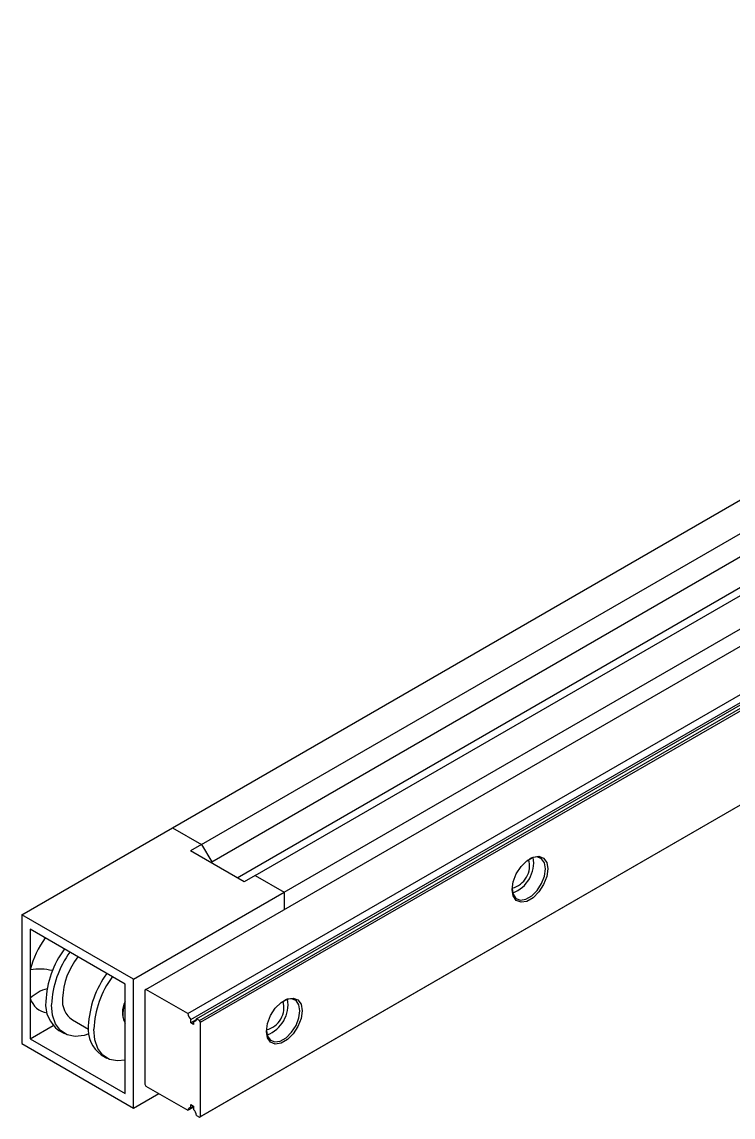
# Model space of a CAD drawing. Header units: millimetres. Extents: x 71 to 341, y 55 to 259.
# Drawn here: x 71.3 to 161.4, y 54.9 to 193.7 of the extents above; entities that cross this region are included whole.
import ezdxf

# ---------------------------------------------------------------- set-up
doc = ezdxf.new("R2010")
doc.units = ezdxf.units.MM

msp = doc.modelspace()

# ---------------------------------------------------------------- linework, layer by layer
at = {"color": 7, "linetype": 'Continuous', "lineweight": 25}
for p, q in [((90.4, 91.6), (267.18, 193.65)), ((94.08, 89.48), (270.86, 191.53)), ((95.35, 87.28), (272.13, 189.33)), ((100.87, 85.56), (277.65, 187.61)), ((98.57, 85.25), (272.45, 185.63)), ((104.55, 83.44), (281.32, 185.49)), ((87.01, 71.11), (263.79, 173.16)), ((92.32, 68.05), (269.09, 170.1)), ((92.7, 67.29), (269.48, 169.34)), ((93.44, 67.4), (270.22, 169.45)), ((93.8, 67.19), (270.57, 169.24)), ((93.94, 66.95), (270.72, 169)), ((93.8, 54.94), (270.57, 156.99)), ((93.94, 55.03), (270.72, 157.08)), ((71.31, 80.58), (90.4, 91.6)), ((90.4, 91.6), (94.08, 89.48)), ((94.08, 89.48), (92.67, 88.66)), ((94.08, 89.48), (95.35, 87.28)), ((99.46, 84.74), (92.67, 88.66)), ((95.35, 87.28), (95.21, 87.19)), ((100.87, 85.56), (99.46, 84.74)), ((100.87, 85.56), (104.55, 83.44)), ((85.45, 72.42), (104.55, 83.44)), ((104.55, 83.44), (104.55, 81.23)), ((85.45, 72.42), (71.31, 80.58)), ((71.31, 80.58), (71.31, 64.25)), ((84.39, 71.8), (72.37, 78.74)), ((72.37, 78.74), (72.37, 73.61)), ((72.37, 73.61), (72.37, 70)), ((85.45, 56.09), (85.45, 72.42)), ((84.39, 66.75), (84.39, 71.8)), ((87.01, 71.11), (86.87, 71.03)), ((86.87, 71.03), (86.87, 59.11)), ((92.32, 68.05), (87.01, 71.11)), ((72.37, 70), (72.37, 64.86)), ((77.71, 67.25), (79.73, 66.09)), ((84.39, 62.98), (84.39, 66.75)), ((92.7, 66.88), (92.7, 67.29)), ((92.7, 66.88), (93.06, 67.08)), ((93.06, 66.67), (92.7, 66.88)), ((93.06, 67.08), (93.42, 67.29)), ((93.06, 67.08), (93.06, 66.67)), ((93.8, 67.19), (93.44, 67.4)), ((93.94, 66.95), (93.8, 67.19)), ((93.94, 55.03), (93.94, 66.95)), ((72.37, 64.86), (75.27, 66.54)), ((76, 65.93), (76.71, 65.52)), ((71.31, 64.25), (85.45, 56.09)), ((72.37, 64.86), (84.39, 57.92)), ((81.37, 62.83), (82.08, 62.42)), ((84.39, 57.92), (84.39, 62.98)), ((86.87, 59.11), (87.01, 58.86)), ((87.01, 58.86), (92.32, 55.8)), ((85.45, 56.09), (88.64, 57.92)), ((92.32, 55.8), (93.06, 56.22)), ((92.7, 56.52), (93.06, 56.32)), ((92.7, 56.12), (92.7, 56.52)), ((92.7, 56.12), (93.06, 56.32)), ((93.06, 56.32), (93.06, 55.91)), ((93.44, 55.15), (93.8, 54.94)), ((93.8, 54.94), (93.94, 55.03))]:
    msp.add_line(p, q, dxfattribs=at)
at = {"color": 8, "linetype": 'Continuous', "lineweight": 25}
for p, q in [((84.24, 68.86), (84.39, 69.35)), ((84.39, 68.77), (84.24, 68.86)), ((84.39, 66.91), (84.24, 67.22)), ((84.24, 67.22), (84.39, 67.12))]:
    msp.add_line(p, q, dxfattribs=at)
at = {"color": 7, "linetype": 'Continuous', "lineweight": 25, "flags": 128}
for points in [[(137.92, 86.38), (137.79, 85.4), (137.39, 84.39), (136.79, 83.46), (136.05, 82.72), (135.27, 82.27), (134.53, 82.15), (133.93, 82.39), (133.53, 82.95), (133.4, 83.76), (133.53, 84.74), (133.93, 85.75), (134.53, 86.68), (135.27, 87.42), (136.05, 87.87), (136.79, 87.99), (137.39, 87.75), (137.79, 87.19), (137.92, 86.38)], [(137.64, 86.38), (137.51, 87.14), (137.14, 87.66), (136.58, 87.89), (135.89, 87.78), (135.59, 87.64)], [(133.4, 83.85), (133.52, 83.16), (133.89, 82.64), (134.46, 82.42), (135.15, 82.53), (135.89, 82.95), (136.58, 83.64), (137.14, 84.52), (137.51, 85.46), (137.64, 86.38)], [(106.81, 68.42), (106.67, 67.44), (106.28, 66.43), (105.68, 65.5), (104.94, 64.76), (104.15, 64.31), (103.41, 64.19), (102.81, 64.43), (102.42, 64.99), (102.28, 65.8), (102.42, 66.78), (102.81, 67.79), (103.41, 68.72), (104.15, 69.46), (104.94, 69.91), (105.68, 70.02), (106.28, 69.79), (106.67, 69.23), (106.81, 68.42)], [(106.53, 68.42), (106.4, 69.18), (106.03, 69.7), (105.47, 69.92), (104.77, 69.82), (104.47, 69.68)], [(79.79, 65.48), (79.19, 65.28), (78.06, 65.15), (77.04, 65.36), (76.2, 65.9), (75.57, 66.74), (75.18, 67.86), (75.05, 69.18)], [(102.28, 65.89), (102.41, 65.2), (102.78, 64.68), (103.34, 64.46), (104.04, 64.57), (104.77, 64.99), (105.47, 65.68), (106.03, 66.55), (106.4, 67.5), (106.53, 68.42)], [(84.39, 62.14), (83.43, 62.05), (82.42, 62.25), (81.58, 62.79), (80.95, 63.64), (80.55, 64.75), (80.42, 66.08)]]:
    msp.add_lwpolyline(points, dxfattribs=at)
at = {"color": 7, "linetype": 'Continuous', "lineweight": 25}
for centre, radius, start, end in [((132.71, 86.77), 2.9, 283.7822, 16.2232), ((132.03, 87.17), 4.1, 290.5769, 9.4285), ((86.55, 69.02), 12.22, 143.765, 177.3387), ((87.26, 68.62), 12.22, 143.765, 177.3387), ((85.59, 69.59), 9.14, 141.7372, 177.4528), ((91.93, 65.92), 12.22, 143.765, 177.3387), ((92.63, 65.51), 12.22, 143.765, 177.3387), ((78.28, 69.17), 3.96, 173.8147, 234.8731), ((79.33, 69.64), 2.89, 172.8913, 235.7966), ((86.91, 68.21), 2.86, 151.7097, 208.2903), ((101.6, 68.81), 2.9, 283.7822, 16.2232), ((100.92, 69.2), 4.1, 290.5769, 9.4285), ((93.6, 68.22), 1.29, 187.5283, 226.0906), ((93.12, 67.39), 0.318, 257.9425, 1.0536), ((83.65, 66.06), 3.96, 173.8147, 234.8731), ((92.64, 55.8), 0.318, 77.9425, 181.0536), ((92.16, 54.98), 1.29, 7.5283, 46.0906)]:
    msp.add_arc(centre, radius, start, end, dxfattribs=at)
at = {"color": 8, "linetype": 'Continuous', "lineweight": 25}
for centre, radius, start, end in [((83.74, 70.7), 11.74, 143.7347, 165.6425), ((73.44, 66.05), 7.64, 76.8964, 98.0539), ((75.94, 66.19), 5.22, 106.0281, 133.0847), ((74.85, 70.68), 2.57, 195.3169, 262.2111)]:
    msp.add_arc(centre, radius, start, end, dxfattribs=at)
at = {"color": 7, "linetype": 'Continuous', "lineweight": 25}
msp.add_open_spline([(84.24, 67.22), (84.22, 67.29), (84.13, 67.58), (84.11, 68.12), (84.2, 68.64), (84.24, 68.86)], degree=3, knots=[0, 0, 0, 0, 0.159686, 0.642418, 1, 1, 1, 1], dxfattribs=at)

doc.saveas('drawing.dxf')
